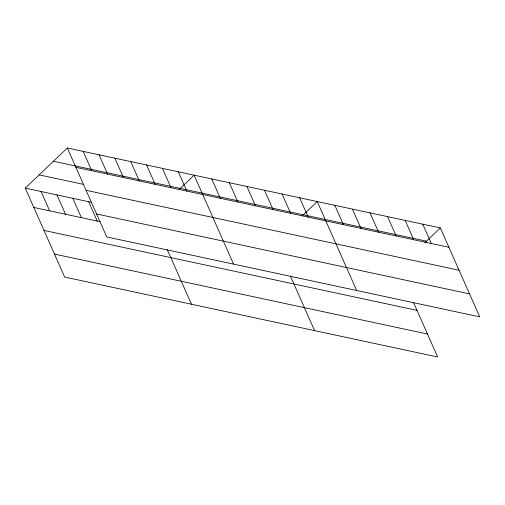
<?xml version="1.0" encoding="UTF-8"?>
<svg xmlns="http://www.w3.org/2000/svg" width="505" height="505" viewBox="0 0 505 505"><rect width="100%" height="100%" fill="white"/><g stroke="black" fill="none" stroke-linecap="round" stroke-linejoin="round"><path stroke-width="0.76" d="M413.507 302.47L437.671 357.003L64.665 277.062L25.25 188.125L67.329 147.997L440.335 227.938L479.75 316.875L106.744 236.94L67.329 147.997M179.168 189.47L194.154 175.178L233.562 264.115M302.255 215.85L317.247 201.558L356.656 290.495M424.8 242.754L440.335 227.938M53.442 161.24L426.454 241.175M75.895 167.332L448.901 247.267M39.137 174.882L83.672 184.426M86.077 190.303L459.083 270.238M25.25 188.125L91.683 202.36M96.562 213.968L469.568 293.904M33.816 207.454L100.249 221.695M43.998 230.425L417.004 310.367M54.483 254.091L427.489 334.032M422.754 224.169L431.32 243.498M405.168 220.401L413.734 239.73M387.581 216.632L396.147 235.961M370.001 212.864L378.567 232.193M352.414 209.095L360.98 228.424M334.828 205.327L343.394 224.656M299.661 197.79L308.227 217.118M282.074 194.021L290.64 213.35M264.487 190.252L273.06 209.581M290.413 276.09L314.577 330.623M246.907 186.484L255.473 205.813M229.32 182.715L237.887 202.044M211.734 178.947L220.3 198.276M178.297 171.782L186.863 191.111M162.446 168.38L171.012 187.715M146.595 164.983L155.161 184.319M130.738 161.587L139.304 180.923M167.319 249.71L191.483 304.244M114.888 158.191L123.454 177.52M99.037 154.795L107.603 174.124M83.18 151.399L91.746 170.728M88.659 201.716L97.225 221.045M72.808 198.314L81.374 217.649M56.958 194.917L65.524 214.253M41.101 191.521L49.667 210.85"/></g></svg>
